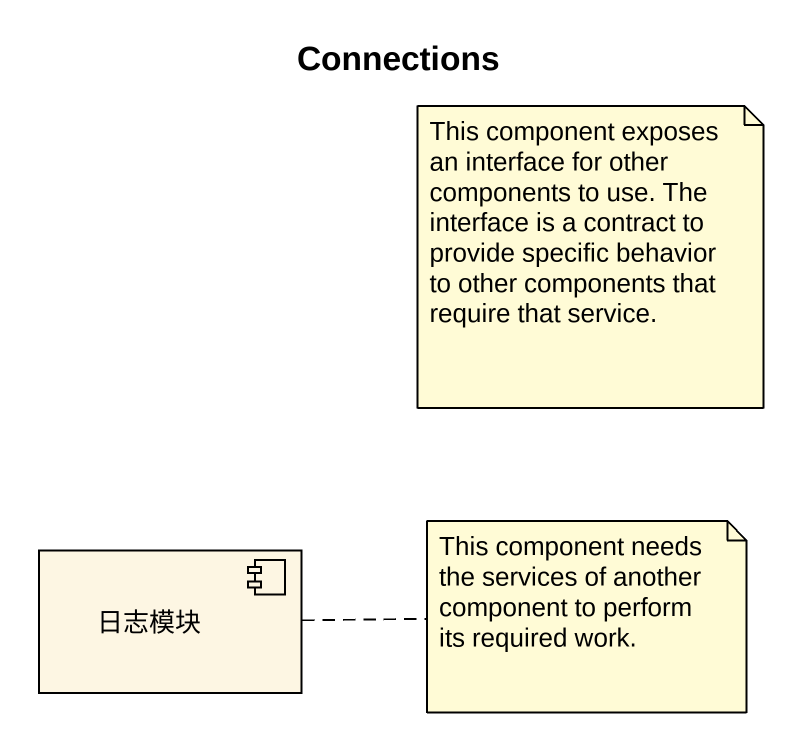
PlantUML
@startuml
title Connections
component 日志模块
note as N1
  This component exposes an interface for other components to use. The interface is a contract to provide specific behavior to other components that require that service.
end note
note right of 日志模块 : This component needs the services of another component to perform its required work.
@enduml
